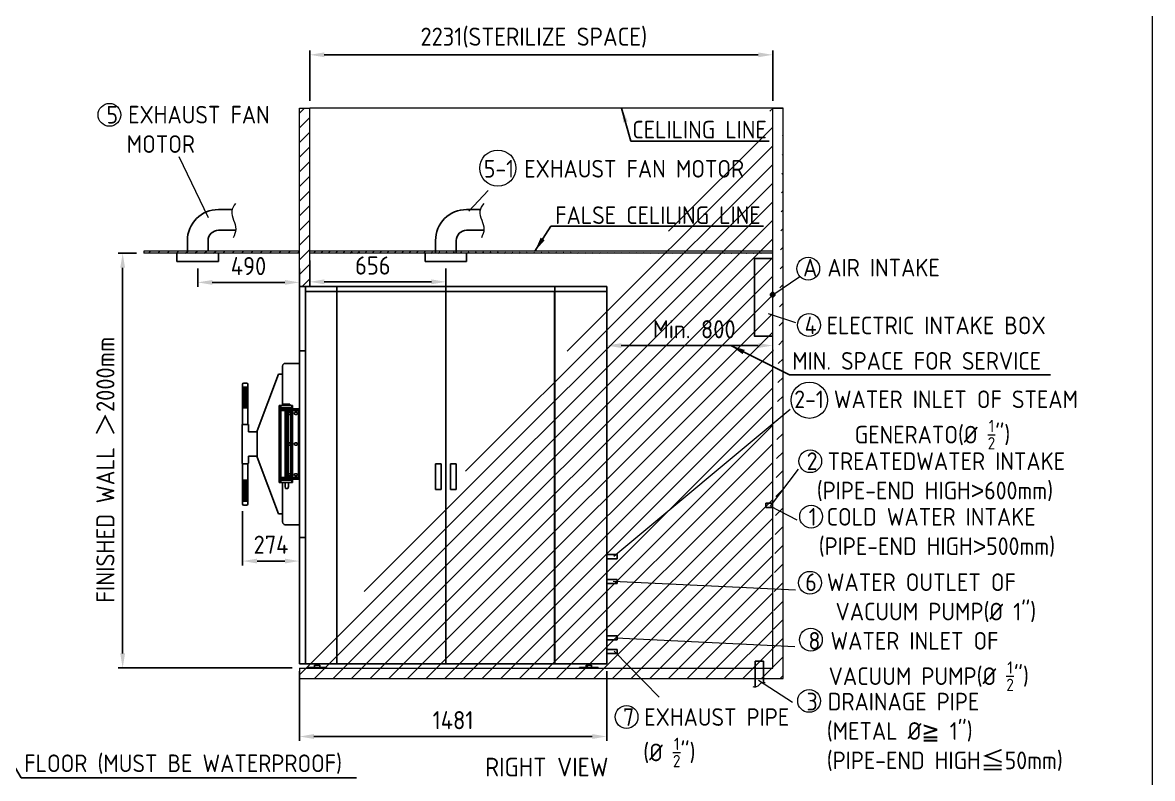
# Model space of a CAD drawing. Header units: millimetres. Extents: x -5848 to 27980, y 41 to 20714.
# Drawn here: x 22534 to 27980, y 2092 to 5737 of the extents above; entities that cross this region are included whole.
import ezdxf

# ---------------------------------------------------------------- set-up
doc = ezdxf.new("R2010")
doc.units = ezdxf.units.MM
doc.header["$MEASUREMENT"] = 0
doc.linetypes.add('HIDDEN', pattern=[9.525, 6.35, -3.175])
doc.layers.get('0').update_dxf_attribs({"lineweight": 25})
for name, color, linetype, lineweight in [('D', 3, 'Continuous', 13), ('F', 7, 'Continuous', 15), ('H', 2, 'HIDDEN', 15), ('S', 4, 'Continuous', 15)]:
    doc.layers.add(name, color=color, linetype=linetype, lineweight=lineweight)
doc.styles.get("Standard").update_dxf_attribs({"font": 'KAIU.TTF'})
doc.styles.add('STU25', font='isocp2.shx')
doc.dimstyles.new('STU25', dxfattribs={"dimscale": 35, "dimtxt": 2.5, "dimasz": 2, "dimexe": 0.6, "dimexo": 1, "dimgap": 1, "dimtad": 1, "dimdsep": 46, "dimtxsty": 'STU25', "dimcen": 2, "dimazin": 2, "dimtfac": 1, "dimtmove": 0, "dimatfit": 3, "dimfxl": 0, "dimtolj": 1, "dimtzin": 0, "dimarcsym": 0})
doc.dimstyles.new('STU25$7', dxfattribs={"dimscale": 35, "dimtxt": 2.5, "dimasz": 2, "dimexe": 1.25, "dimexo": 0.625, "dimgap": 1, "dimtad": 0, "dimdec": 4, "dimdsep": 46, "dimtxsty": 'STU25', "dimcen": 2.5, "dimazin": 2, "dimtfac": 1, "dimtdec": 4, "dimtmove": 0, "dimatfit": 3, "dimfxl": 0, "dimtolj": 1, "dimtzin": 0, "dimarcsym": 0})

# ---------------------------------------------------------------- blocks, each defined once
blk = doc.blocks.new('*D1')
at = {"layer": 'D', "color": 0, "linetype": 'Continuous', "lineweight": -2}
for p, q in [((23918.5, 4589.6), (23918.5, 4465.6)), ((24574.5, 4550.4), (24574.5, 4465.6)), ((23988.5, 4486.6), (24504.5, 4486.6))]:
    blk.add_line(p, q, dxfattribs=at)
at = {"layer": 'D', "color": 0}
for points in [[(23988.5, 4498.3), (23988.5, 4475), (23918.5, 4486.6)], [(24504.5, 4475), (24504.5, 4498.3), (24574.5, 4486.6)]]:
    blk.add_solid(points, dxfattribs=at)
at = {"layer": 'Defpoints', "color": 0}
for p in [(23918.5, 4624.6), (24574.5, 4585.4), (24574.5, 4486.6)]:
    blk.add_point(p, dxfattribs=at)
at = {"layer": 'D', "color": 0, "insert": (24222.4, 4565.4), "char_height": 87.5, "attachment_point": 5, "style": 'STU25'}
blk.add_mtext('\\A1;656', dxfattribs=at)
blk = doc.blocks.new('*D5')
at = {"layer": 'D', "color": 0, "lineweight": -2}
for p, q in [((25349.5, 4153), (25349.5, 4158.3)), ((25419.5, 4179.3), (26079.5, 4179.3)), ((26149.5, 4153), (26149.5, 4158.3))]:
    blk.add_line(p, q, dxfattribs=at)
at = {"layer": 'D', "color": 0}
for points in [[(25419.5, 4190.9), (25419.5, 4167.6), (25349.5, 4179.3)], [(26079.5, 4167.6), (26079.5, 4190.9), (26149.5, 4179.3)]]:
    blk.add_solid(points, dxfattribs=at)
at = {"layer": 'Defpoints', "color": 0}
for p in [(25349.5, 4188), (26149.5, 4188), (26149.5, 4179.3)]:
    blk.add_point(p, dxfattribs=at)
at = {"layer": 'D', "color": 0, "insert": (25771.3, 4258), "char_height": 87.5, "attachment_point": 5, "style": 'STU25'}
blk.add_mtext('\\A1;{\\Fisocp2.shx;Min. 800}', dxfattribs=at)
blk = doc.blocks.new('*D8')
at = {"layer": 'D', "color": 0, "lineweight": -2}
for p, q in [((23868.5, 2609.6), (23868.5, 2273.2)), ((25349.5, 2609.6), (25349.5, 2273.2)), ((23938.5, 2294.2), (25279.5, 2294.2))]:
    blk.add_line(p, q, dxfattribs=at)
at = {"layer": 'D', "color": 0}
for points in [[(23938.5, 2305.9), (23938.5, 2282.5), (23868.5, 2294.2)], [(25279.5, 2282.5), (25279.5, 2305.9), (25349.5, 2294.2)]]:
    blk.add_solid(points, dxfattribs=at)
at = {"layer": 'Defpoints', "color": 0}
for p in [(23868.5, 2644.6), (25349.5, 2644.6), (25349.5, 2294.2)]:
    blk.add_point(p, dxfattribs=at)
at = {"layer": 'D', "color": 0, "insert": (24609, 2373), "char_height": 87.5, "attachment_point": 5, "style": 'STU25'}
blk.add_mtext('\\A1;1481', dxfattribs=at)
blk = doc.blocks.new('*D11')
at = {"layer": 'D', "color": 0, "linetype": 'Continuous', "lineweight": -2}
for p, q in [((23378.5, 4550.4), (23378.5, 4462.9)), ((23868.5, 4550.4), (23868.5, 4462.9)), ((23448.5, 4483.9), (23798.5, 4483.9))]:
    blk.add_line(p, q, dxfattribs=at)
at = {"layer": 'D', "color": 0}
for points in [[(23448.5, 4495.5), (23448.5, 4472.2), (23378.5, 4483.9)], [(23798.5, 4472.2), (23798.5, 4495.5), (23868.5, 4483.9)]]:
    blk.add_solid(points, dxfattribs=at)
at = {"layer": 'Defpoints', "color": 0}
for p in [(23378.5, 4585.4), (23868.5, 4585.4), (23868.5, 4483.9)]:
    blk.add_point(p, dxfattribs=at)
at = {"layer": 'D', "color": 0, "insert": (23623.1, 4562.6), "char_height": 87.5, "attachment_point": 5, "style": 'STU25'}
blk.add_mtext('\\A1;490', dxfattribs=at)
blk = doc.blocks.new('*D13')
at = {"layer": 'D', "color": 0, "lineweight": -2}
for p, q in [((23594.7, 3380.6), (23594.7, 3119.2)), ((23868.5, 3380.6), (23868.5, 3119.2)), ((23664.7, 3140.2), (23798.5, 3140.2))]:
    blk.add_line(p, q, dxfattribs=at)
at = {"layer": 'D', "color": 0}
for points in [[(23664.7, 3151.9), (23664.7, 3128.6), (23594.7, 3140.2)], [(23798.5, 3128.6), (23798.5, 3151.9), (23868.5, 3140.2)]]:
    blk.add_solid(points, dxfattribs=at)
at = {"layer": 'Defpoints', "color": 0}
for p in [(23594.7, 3415.6), (23868.5, 3415.6), (23868.5, 3140.2)]:
    blk.add_point(p, dxfattribs=at)
at = {"layer": 'D', "color": 0, "insert": (23731.6, 3219), "char_height": 87.5, "attachment_point": 5, "style": 'STU25'}
blk.add_mtext('\\A1;274', dxfattribs=at)
blk = doc.blocks.new('*D17')
at = {"layer": 'D', "color": 0, "lineweight": -2}
for p, q in [((23083.5, 4624.6), (22995.7, 4624.6)), ((23016.7, 4554.6), (23016.7, 2694.6)), ((23833.5, 2624.6), (22995.7, 2624.6))]:
    blk.add_line(p, q, dxfattribs=at)
at = {"layer": 'D', "color": 0}
for points in [[(23028.4, 4554.6), (23005.1, 4554.6), (23016.7, 4624.6)], [(23005.1, 2694.6), (23028.4, 2694.6), (23016.7, 2624.6)]]:
    blk.add_solid(points, dxfattribs=at)
at = {"layer": 'Defpoints', "color": 0}
for p in [(23118.5, 4624.6), (23016.7, 2624.6), (23868.5, 2624.6)]:
    blk.add_point(p, dxfattribs=at)
at = {"layer": 'D', "color": 0, "insert": (22889.8, 2939.2), "char_height": 87.5, "attachment_point": 1, "rotation": 90, "style": 'STU25'}
blk.add_mtext('\\A1;{\\Fisocp2.shx;FINISHED WALL \\f新細明體|b0|i0|c136|p16;＞\\Fisocp2.shx;2000mm}', dxfattribs=at)
blk = doc.blocks.new('*D20')
at = {"layer": 'D', "color": 0, "lineweight": -2}
for p, q in [((23918.5, 5359.6), (23918.5, 5602.3)), ((23988.5, 5581.3), (26079.5, 5581.3)), ((26149.5, 5359.6), (26149.5, 5602.3))]:
    blk.add_line(p, q, dxfattribs=at)
at = {"layer": 'D', "color": 0}
for points in [[(23988.5, 5592.9), (23988.5, 5569.6), (23918.5, 5581.3)], [(26079.5, 5569.6), (26079.5, 5592.9), (26149.5, 5581.3)]]:
    blk.add_solid(points, dxfattribs=at)
at = {"layer": 'Defpoints', "color": 0}
for p in [(26149.5, 5581.3), (23918.5, 5324.6), (26149.5, 5324.6)]:
    blk.add_point(p, dxfattribs=at)
at = {"layer": 'D', "color": 0, "insert": (24452.1, 5712.5), "char_height": 87.5, "attachment_point": 1, "style": 'STU25'}
blk.add_mtext('\\A1;{\\Fisocp2.shx;2231(STERILIZE SPACE)}', dxfattribs=at)

msp = doc.modelspace()

# ---------------------------------------------------------------- hatches: boundary and pattern name
msp.add_hatch(color=256).paths.add_polyline_path([(26160.235, 4424.576, 1), (26138.713, 4424.576, 1)])
at = {"layer": 'H', "ltscale": 5}
h = msp.add_hatch(dxfattribs=at)
h.set_pattern_fill('ANSI31', color=256, scale=20, style=0)
h.set_pattern_definition([(45, (255081.84, 22140.866), (-44.90128, 44.90128), [])])
h.paths.add_polyline_path([(26149.474, 5324.576), (26199.474, 5324.576)], flags=16)
h.paths.add_polyline_path([(26149.474, 5324.576), (26199.474, 5324.576)], flags=16)
h.paths.add_polyline_path([(26149.474, 5324.576), (26199.474, 5324.576)], flags=0)
h.paths.add_polyline_path([(26149.474, 5324.576), (26199.474, 5324.576)], flags=0)
h.paths.add_polyline_path([(26149.474, 5324.576), (26199.474, 5324.576)], flags=0)
h.paths.add_polyline_path([(26149.474, 5324.576), (26199.474, 5324.576)], flags=0)
h.paths.add_polyline_path([(26149.474, 5324.576), (26199.474, 5324.576)], flags=0)
h.paths.add_polyline_path([(26149.474, 5324.576), (26199.474, 5324.576)], flags=0)
h.paths.add_polyline_path([(26149.474, 5324.576), (26199.474, 5324.576)], flags=0)
h.paths.add_polyline_path([(26149.474, 5324.576), (26199.474, 5324.576)], flags=0)
h.paths.add_polyline_path([(26149.474, 5324.576), (26199.474, 5324.576)], flags=0)
h.paths.add_polyline_path([(26149.474, 5324.576), (26199.474, 5324.576)], flags=0)
h.paths.add_polyline_path([(26149.474, 5324.576), (26199.474, 5324.576)], flags=0)
h.paths.add_polyline_path([(26149.474, 5324.576), (26199.474, 5324.576)], flags=0)
h.paths.add_polyline_path([(26149.474, 5324.576), (26199.474, 5324.576)], flags=0)
h.paths.add_polyline_path([(26149.474, 5324.576), (26199.474, 5324.576)], flags=0)
h.paths.add_polyline_path([(26149.474, 5324.576), (26199.474, 5324.576)], flags=0)
h.paths.add_polyline_path([(26149.474, 5324.576), (26199.474, 5324.576)], flags=0)
edge = h.paths.add_edge_path()
edge.add_line((26199.474, 2574.576), (26199.474, 5324.576))
edge.add_line((26149.474, 2624.576), (26149.474, 5324.576))
edge.add_line((23868.474, 2574.576), (26199.474, 2574.576))
edge.add_line((23868.474, 2624.576), (26149.474, 2624.576))
edge.add_line((23868.474, 2624.576), (23868.474, 2574.576))
h = msp.add_hatch(dxfattribs=at)
h.set_pattern_fill('ANSI31', color=256, scale=400, style=0)
h.set_pattern_definition([(45, (224821.417, 22970.097), (-35.355339, 35.355339), [])])
h.paths.add_polyline_path([(23868.474, 4464.576), (23868.474, 5324.576), (23918.474, 5324.576), (23918.474, 4464.576), (23898.474, 4464.576)])
at = {"layer": 'H'}
h = msp.add_hatch(dxfattribs=at)
h.set_pattern_fill('ANSI31', color=256, scale=10, style=0)
h.set_pattern_definition([(45, (238244.603, 23240.506), (-22.4506403, 22.4506403), [])])
h.paths.add_polyline_path([(23867.744, 4634.576), (23117.744, 4634.576), (23117.744, 4624.576), (23867.744, 4624.576)])
h = msp.add_hatch(dxfattribs=at)
h.set_pattern_fill('ANSI31', color=256, scale=200, style=0)
h.set_pattern_definition([(45, (224821.417, 22970.097), (-17.6776695, 17.6776695), [])])
h.paths.add_polyline_path([(26149.474, 4623.96), (26149.474, 4634.576)])
h.paths.add_polyline_path([(26149.474, 4623.96), (26149.474, 4634.576)], flags=16)
h.paths.add_polyline_path([(26149.474, 4623.96), (26149.474, 4634.576)], flags=0)
edge = h.paths.add_edge_path()
edge.add_line((26149.474, 4634.576), (23918.474, 4634.576))
edge.add_line((26149.474, 4624.576), (23918.474, 4624.576))
edge.add_line((23918.474, 4624.576), (23918.474, 4634.576))

# ---------------------------------------------------------------- linework, layer by layer
at = {"linetype": 'Continuous'}
for p, q in [((23478.474, 4835.324), (23544.394, 4835.324)), ((24674.474, 4835.324), (24740.394, 4835.324)), ((23328.474, 4634.576), (23328.474, 4685.324)), ((23428.474, 4634.576), (23428.474, 4685.324)), ((23478.474, 4735.324), (23561.768, 4735.324)), ((24524.474, 4624.576), (24524.474, 4685.324)), ((24624.474, 4624.576), (24624.474, 4685.324)), ((24674.474, 4735.324), (24757.768, 4735.324)), ((23278.474, 4624.576), (23278.474, 4585.432)), ((23278.474, 4585.432), (23478.474, 4585.432)), ((23478.474, 4624.576), (23478.474, 4585.432)), ((24474.474, 4624.576), (24474.474, 4585.432)), ((24474.474, 4585.432), (24674.474, 4585.432)), ((24674.474, 4624.576), (24674.474, 4585.432)), ((26117.099, 3419.108), (26149.474, 3419.108)), ((26117.099, 3419.108), (26117.099, 3399.108)), ((26117.099, 3399.108), (26149.474, 3399.108)), ((23909.974, 2627.576), (23998.974, 2627.576)), ((23909.974, 2624.576), (23909.974, 2627.576)), ((23998.974, 2624.576), (23909.974, 2624.576)), ((23941.195, 2627.576), (23941.195, 2637.576)), ((23967.753, 2637.576), (23967.753, 2627.576)), ((23998.974, 2627.576), (23998.974, 2624.576)), ((25218.974, 2627.576), (25218.974, 2624.576)), ((25307.974, 2627.576), (25218.974, 2627.576)), ((25218.974, 2624.576), (25307.974, 2624.576)), ((25250.195, 2637.576), (25250.195, 2627.576)), ((25276.753, 2627.576), (25276.753, 2637.576)), ((25307.974, 2624.576), (25307.974, 2627.576)), ((26104.474, 2656.951), (26064.474, 2656.951)), ((26064.474, 2656.951), (26064.474, 2533.694)), ((26104.474, 2656.951), (26104.474, 2555.527))]:
    msp.add_line(p, q, dxfattribs=at)
for p, q in [((23868.474, 4154.576), (23868.474, 4464.576)), ((23868.474, 4464.576), (23898.474, 4464.576)), ((23898.474, 4464.576), (24048.474, 4464.576)), ((23898.474, 4439.576), (23898.474, 4464.576)), ((23898.474, 4439.576), (23898.474, 4464.576)), ((23898.474, 2644.576), (23898.474, 4439.576)), ((23898.474, 4439.576), (24048.474, 4439.576)), ((24048.474, 4464.576), (24573.974, 4464.576)), ((24048.474, 4464.576), (24048.474, 4439.576)), ((24048.474, 2644.576), (24048.474, 4439.576)), ((24049.474, 4439.576), (24573.474, 4439.576)), ((24049.474, 2644.576), (24049.474, 4439.576)), ((24573.474, 2644.576), (24573.474, 4439.576)), ((25099.474, 4464.576), (24573.974, 4464.576)), ((24573.974, 4464.576), (24573.974, 4439.576)), ((25098.474, 4439.576), (24574.474, 4439.576)), ((24574.474, 2644.576), (24574.474, 4439.576)), ((25098.474, 2644.576), (25098.474, 4439.576)), ((25099.474, 4464.576), (25349.474, 4464.576)), ((25099.474, 4464.576), (25099.474, 4439.576)), ((25099.474, 4439.576), (25349.474, 4439.576)), ((25099.474, 2644.576), (25099.474, 4439.576)), ((25349.474, 4439.576), (25349.474, 4464.576)), ((25349.474, 2644.576), (25349.474, 4439.576)), ((23868.474, 4154.576), (23868.474, 3254.576)), ((23868.474, 4154.576), (23898.474, 4154.576)), ((23868.474, 4093.576), (23800.474, 4093.576)), ((23768.354, 4041.576), (23664.474, 3768.576)), ((23768.354, 4041.576), (23787.474, 4041.576)), ((23787.474, 4051.576), (23787.474, 4080.576)), ((23787.474, 3889.576), (23787.474, 4051.576)), ((23594.724, 3798.682), (23594.724, 3992.682)), ((23594.724, 3954.869), (23618.537, 3978.682)), ((23594.724, 3956.869), (23616.537, 3978.682)), ((23594.724, 3958.869), (23614.537, 3978.682)), ((23594.724, 3960.869), (23612.537, 3978.682)), ((23594.724, 3978.682), (23620.124, 3978.682)), ((23594.724, 3968.869), (23604.537, 3978.682)), ((23594.724, 3970.869), (23602.537, 3978.682)), ((23594.724, 3972.869), (23600.537, 3978.682)), ((23594.724, 3962.869), (23610.537, 3978.682)), ((23594.724, 3964.869), (23608.537, 3978.682)), ((23594.724, 3966.869), (23606.537, 3978.682)), ((23594.724, 3976.869), (23596.537, 3978.682)), ((23594.724, 3974.869), (23598.537, 3978.682)), ((23594.724, 3952.869), (23620.124, 3978.269)), ((23594.724, 3977.105), (23620.124, 3951.705)), ((23594.724, 3950.869), (23620.124, 3976.269)), ((23594.724, 3975.105), (23620.124, 3949.705)), ((23595.146, 3978.682), (23620.124, 3953.705)), ((23597.146, 3978.682), (23620.124, 3955.705)), ((23599.146, 3978.682), (23620.124, 3957.705)), ((23600.724, 3998.682), (23614.124, 3998.682)), ((23601.146, 3978.682), (23620.124, 3959.705)), ((23603.146, 3978.682), (23620.124, 3961.705)), ((23605.146, 3978.682), (23620.124, 3963.705)), ((23607.146, 3978.682), (23620.124, 3965.705)), ((23609.146, 3978.682), (23620.124, 3967.705)), ((23611.146, 3978.682), (23620.124, 3969.705)), ((23613.146, 3978.682), (23620.124, 3971.705)), ((23615.146, 3978.682), (23620.124, 3973.705)), ((23617.146, 3978.682), (23620.124, 3975.705)), ((23619.146, 3978.682), (23620.124, 3977.705)), ((23620.124, 3798.682), (23620.124, 3992.682)), ((23594.724, 3948.869), (23620.124, 3974.269)), ((23594.724, 3973.105), (23620.124, 3947.705)), ((23594.724, 3946.869), (23620.124, 3972.269)), ((23594.724, 3971.105), (23620.124, 3945.705)), ((23594.724, 3944.869), (23620.124, 3970.269)), ((23594.724, 3969.105), (23620.124, 3943.705)), ((23594.724, 3942.869), (23620.124, 3968.269)), ((23594.724, 3967.105), (23620.124, 3941.705)), ((23594.724, 3940.869), (23620.124, 3966.269)), ((23594.724, 3965.105), (23620.124, 3939.705)), ((23594.724, 3938.869), (23620.124, 3964.269)), ((23594.724, 3963.105), (23620.124, 3937.705)), ((23594.724, 3936.869), (23620.124, 3962.269)), ((23594.724, 3961.105), (23620.124, 3935.705)), ((23594.724, 3934.869), (23620.124, 3960.269)), ((23594.724, 3959.105), (23620.124, 3933.705)), ((23594.724, 3932.869), (23620.124, 3958.269)), ((23594.724, 3957.105), (23620.124, 3931.705)), ((23594.724, 3930.869), (23620.124, 3956.269)), ((23594.724, 3955.105), (23620.124, 3929.705)), ((23594.724, 3928.869), (23620.124, 3954.269)), ((23594.724, 3953.105), (23620.124, 3927.705)), ((23594.724, 3926.869), (23620.124, 3952.269)), ((23594.724, 3951.105), (23620.124, 3925.705)), ((23594.724, 3924.869), (23620.124, 3950.269)), ((23594.724, 3949.105), (23620.124, 3923.705)), ((23594.724, 3922.869), (23620.124, 3948.269)), ((23594.724, 3947.105), (23620.124, 3921.705)), ((23594.724, 3920.869), (23620.124, 3946.269)), ((23594.724, 3945.105), (23620.124, 3919.705)), ((23594.724, 3918.869), (23620.124, 3944.269)), ((23594.724, 3943.105), (23620.124, 3917.705)), ((23594.724, 3916.869), (23620.124, 3942.269)), ((23594.724, 3941.105), (23620.124, 3915.705)), ((23594.724, 3914.869), (23620.124, 3940.269)), ((23594.724, 3939.105), (23620.124, 3913.705)), ((23594.724, 3912.869), (23620.124, 3938.269)), ((23594.724, 3937.105), (23620.124, 3911.705)), ((23594.724, 3910.869), (23620.124, 3936.269)), ((23594.724, 3935.105), (23620.124, 3909.705)), ((23594.724, 3908.869), (23620.124, 3934.269)), ((23594.724, 3933.105), (23620.124, 3907.705)), ((23594.724, 3906.869), (23620.124, 3932.269)), ((23594.724, 3931.105), (23620.124, 3905.705)), ((23594.724, 3904.869), (23620.124, 3930.269)), ((23594.724, 3929.105), (23620.124, 3903.705)), ((23594.724, 3902.869), (23620.124, 3928.269)), ((23594.724, 3927.105), (23620.124, 3901.705)), ((23594.724, 3900.869), (23620.124, 3926.269)), ((23594.724, 3925.105), (23620.124, 3899.705)), ((23594.724, 3898.869), (23620.124, 3924.269)), ((23594.724, 3923.105), (23620.124, 3897.705)), ((23594.724, 3896.869), (23620.124, 3922.269)), ((23594.724, 3921.105), (23620.124, 3895.705)), ((23594.724, 3894.869), (23620.124, 3920.269)), ((23594.724, 3919.105), (23620.124, 3893.705)), ((23594.724, 3892.869), (23620.124, 3918.269)), ((23594.724, 3917.105), (23620.124, 3891.705)), ((23594.724, 3890.869), (23620.124, 3916.269)), ((23594.724, 3915.105), (23620.124, 3889.705)), ((23594.724, 3888.869), (23620.124, 3914.269)), ((23594.724, 3913.105), (23620.124, 3887.705)), ((23594.724, 3886.869), (23620.124, 3912.269)), ((23594.724, 3911.105), (23620.124, 3885.705)), ((23594.724, 3884.869), (23620.124, 3910.269)), ((23594.724, 3909.105), (23620.124, 3883.705)), ((23594.724, 3882.869), (23620.124, 3908.269)), ((23594.724, 3907.105), (23620.124, 3881.705)), ((23594.724, 3880.869), (23620.124, 3906.269)), ((23594.724, 3905.105), (23620.124, 3879.705)), ((23594.724, 3878.869), (23620.124, 3904.269)), ((23594.724, 3903.105), (23619.146, 3878.682)), ((23594.724, 3901.105), (23617.146, 3878.682)), ((23594.724, 3899.105), (23615.146, 3878.682)), ((23594.724, 3897.105), (23613.146, 3878.682)), ((23594.724, 3895.105), (23611.146, 3878.682)), ((23594.724, 3893.105), (23609.146, 3878.682)), ((23594.724, 3891.105), (23607.146, 3878.682)), ((23594.724, 3889.105), (23605.146, 3878.682)), ((23594.724, 3887.105), (23603.146, 3878.682)), ((23594.724, 3885.105), (23601.146, 3878.682)), ((23594.724, 3883.105), (23599.146, 3878.682)), ((23594.724, 3881.105), (23597.146, 3878.682)), ((23594.724, 3878.682), (23620.124, 3878.682)), ((23596.537, 3878.682), (23620.124, 3902.269)), ((23598.537, 3878.682), (23620.124, 3900.269)), ((23600.537, 3878.682), (23620.124, 3898.269)), ((23602.537, 3878.682), (23620.124, 3896.269)), ((23604.537, 3878.682), (23620.124, 3894.269)), ((23606.537, 3878.682), (23620.124, 3892.269)), ((23608.537, 3878.682), (23620.124, 3890.269)), ((23610.537, 3878.682), (23620.124, 3888.269)), ((23612.537, 3878.682), (23620.124, 3886.269)), ((23614.537, 3878.682), (23620.124, 3884.269)), ((23616.537, 3878.682), (23620.124, 3882.269)), ((23618.537, 3878.682), (23620.124, 3880.269)), ((23770.474, 3889.576), (23770.474, 3519.576)), ((23770.474, 3889.576), (23835.474, 3889.576)), ((23778.474, 3889.576), (23778.474, 3519.576)), ((23778.474, 3879.576), (23832.474, 3879.576)), ((23782.474, 3874.576), (23827.474, 3874.576)), ((23782.474, 3874.576), (23782.474, 3866.576)), ((23782.474, 3866.576), (23827.474, 3866.576)), ((23807.474, 3542.576), (23807.474, 3866.576)), ((23827.474, 3874.576), (23810.474, 3874.576)), ((23827.474, 3874.576), (23810.474, 3874.576)), ((23827.474, 3879.576), (23827.474, 3529.576)), ((23832.474, 3889.576), (23832.474, 3879.576)), ((23835.474, 3889.576), (23835.474, 3519.576)), ((23860.474, 3874.576), (23835.474, 3874.576)), ((23860.474, 3874.576), (23835.474, 3874.576)), ((23835.474, 3874.576), (23863.474, 3874.576)), ((23835.474, 3866.576), (23863.474, 3866.576)), ((23863.474, 3874.576), (23863.474, 3866.576)), ((23863.474, 3537.576), (23863.474, 3871.576)), ((23821.974, 3857.576), (23816.974, 3857.576)), ((23821.974, 3847.576), (23816.974, 3847.576)), ((23853.974, 3857.576), (23848.974, 3857.576)), ((23853.974, 3847.576), (23848.974, 3847.576)), ((23592.424, 3611.576), (23592.424, 3798.682)), ((23592.424, 3798.682), (23622.424, 3798.682)), ((23594.724, 3798.682), (23620.124, 3798.682)), ((23622.424, 3763.576), (23622.424, 3798.682)), ((23622.424, 3763.576), (23664.474, 3763.576)), ((23664.474, 3640.576), (23664.474, 3768.576)), ((23821.974, 3709.576), (23816.974, 3709.576)), ((23853.974, 3709.576), (23848.974, 3709.576)), ((23821.974, 3699.576), (23816.974, 3699.576)), ((23853.974, 3699.576), (23848.974, 3699.576)), ((23594.424, 3609.576), (23620.424, 3609.576)), ((23594.724, 3609.576), (23594.724, 3415.576)), ((23620.124, 3609.576), (23620.124, 3415.576)), ((23622.424, 3645.576), (23664.474, 3645.576)), ((23622.424, 3611.576), (23622.424, 3645.576)), ((23768.354, 3367.576), (23664.474, 3640.576)), ((24524.474, 3484.576), (24524.474, 3609.576)), ((24524.474, 3609.576), (24551.474, 3609.576)), ((24551.474, 3484.576), (24551.474, 3609.576)), ((24596.474, 3484.576), (24596.474, 3609.576)), ((24623.474, 3609.576), (24596.474, 3609.576)), ((24623.474, 3484.576), (24623.474, 3609.576)), ((23782.474, 3542.576), (23827.474, 3542.576)), ((23782.474, 3534.576), (23782.474, 3542.576)), ((23821.974, 3561.576), (23816.974, 3561.576)), ((23821.974, 3551.576), (23816.974, 3551.576)), ((23835.474, 3542.576), (23863.474, 3542.576)), ((23853.974, 3561.576), (23848.974, 3561.576)), ((23853.974, 3551.576), (23848.974, 3551.576)), ((23863.474, 3534.576), (23863.474, 3542.576)), ((23594.724, 3517.153), (23607.146, 3529.576)), ((23594.724, 3519.153), (23605.146, 3529.576)), ((23594.724, 3529.576), (23620.124, 3529.576)), ((23594.724, 3505.153), (23619.146, 3529.576)), ((23594.724, 3507.153), (23617.146, 3529.576)), ((23594.724, 3509.153), (23615.146, 3529.576)), ((23594.724, 3511.153), (23613.146, 3529.576)), ((23594.724, 3513.153), (23611.146, 3529.576)), ((23594.724, 3515.153), (23609.146, 3529.576)), ((23594.724, 3521.153), (23603.146, 3529.576)), ((23594.724, 3527.153), (23597.146, 3529.576)), ((23594.724, 3523.153), (23601.146, 3529.576)), ((23594.724, 3525.153), (23599.146, 3529.576)), ((23594.724, 3529.389), (23620.124, 3503.989)), ((23594.724, 3503.153), (23620.124, 3528.553)), ((23594.724, 3527.389), (23620.124, 3501.989)), ((23594.724, 3501.153), (23620.124, 3526.553)), ((23594.724, 3525.389), (23620.124, 3499.989)), ((23594.724, 3499.153), (23620.124, 3524.553)), ((23594.724, 3523.389), (23620.124, 3497.989)), ((23594.724, 3497.153), (23620.124, 3522.553)), ((23594.724, 3521.389), (23620.124, 3495.989)), ((23594.724, 3495.153), (23620.124, 3520.553)), ((23594.724, 3519.389), (23620.124, 3493.989)), ((23594.724, 3493.153), (23620.124, 3518.553)), ((23594.724, 3517.389), (23620.124, 3491.989)), ((23594.724, 3491.153), (23620.124, 3516.553)), ((23594.724, 3515.389), (23620.124, 3489.989)), ((23594.724, 3489.153), (23620.124, 3514.553)), ((23594.724, 3513.389), (23620.124, 3487.989)), ((23594.724, 3487.153), (23620.124, 3512.553)), ((23594.724, 3511.389), (23620.124, 3485.989)), ((23594.724, 3485.153), (23620.124, 3510.553)), ((23594.724, 3509.389), (23620.124, 3483.989)), ((23594.724, 3483.153), (23620.124, 3508.553)), ((23594.724, 3507.389), (23620.124, 3481.989)), ((23594.724, 3481.153), (23620.124, 3506.553)), ((23594.724, 3505.389), (23620.124, 3479.989)), ((23594.724, 3479.153), (23620.124, 3504.553)), ((23594.724, 3503.389), (23620.124, 3477.989)), ((23594.724, 3477.153), (23620.124, 3502.553)), ((23594.724, 3501.389), (23620.124, 3475.989)), ((23594.724, 3475.153), (23620.124, 3500.553)), ((23594.724, 3499.389), (23620.124, 3473.989)), ((23594.724, 3473.153), (23620.124, 3498.553)), ((23594.724, 3497.389), (23620.124, 3471.989)), ((23594.724, 3471.153), (23620.124, 3496.553)), ((23594.724, 3495.389), (23620.124, 3469.989)), ((23594.724, 3469.153), (23620.124, 3494.553)), ((23594.724, 3493.389), (23620.124, 3467.989)), ((23594.724, 3467.153), (23620.124, 3492.553)), ((23594.724, 3491.389), (23620.124, 3465.989)), ((23594.724, 3465.153), (23620.124, 3490.553)), ((23594.724, 3489.389), (23620.124, 3463.989)), ((23594.724, 3463.153), (23620.124, 3488.553)), ((23594.724, 3487.389), (23620.124, 3461.989)), ((23594.724, 3461.153), (23620.124, 3486.553)), ((23594.724, 3485.389), (23620.124, 3459.989)), ((23596.537, 3529.576), (23620.124, 3505.989)), ((23598.537, 3529.576), (23620.124, 3507.989)), ((23600.537, 3529.576), (23620.124, 3509.989)), ((23602.537, 3529.576), (23620.124, 3511.989)), ((23604.537, 3529.576), (23620.124, 3513.989)), ((23606.537, 3529.576), (23620.124, 3515.989)), ((23608.537, 3529.576), (23620.124, 3517.989)), ((23610.537, 3529.576), (23620.124, 3519.989)), ((23612.537, 3529.576), (23620.124, 3521.989)), ((23614.537, 3529.576), (23620.124, 3523.989)), ((23616.537, 3529.576), (23620.124, 3525.989)), ((23618.537, 3529.576), (23620.124, 3527.989)), ((23770.474, 3519.576), (23835.474, 3519.576)), ((23778.474, 3529.576), (23832.474, 3529.576)), ((23782.474, 3534.576), (23827.474, 3534.576)), ((23787.474, 3357.576), (23787.474, 3519.576)), ((23827.474, 3534.576), (23810.474, 3534.576)), ((23832.474, 3519.576), (23832.474, 3529.576)), ((23860.474, 3534.576), (23835.474, 3534.576)), ((23835.474, 3534.576), (23863.474, 3534.576)), ((23594.724, 3459.153), (23620.124, 3484.553)), ((23594.724, 3483.389), (23620.124, 3457.989)), ((23594.724, 3457.153), (23620.124, 3482.553)), ((23594.724, 3481.389), (23620.124, 3455.989)), ((23594.724, 3455.153), (23620.124, 3480.553)), ((23594.724, 3479.389), (23620.124, 3453.989)), ((23594.724, 3453.153), (23620.124, 3478.553)), ((23594.724, 3477.389), (23620.124, 3451.989)), ((23594.724, 3451.153), (23620.124, 3476.553)), ((23594.724, 3475.389), (23620.124, 3449.989)), ((23594.724, 3449.153), (23620.124, 3474.553)), ((23594.724, 3473.389), (23620.124, 3447.989)), ((23594.724, 3447.153), (23620.124, 3472.553)), ((23594.724, 3471.389), (23620.124, 3445.989)), ((23594.724, 3445.153), (23620.124, 3470.553)), ((23594.724, 3469.389), (23620.124, 3443.989)), ((23594.724, 3443.153), (23620.124, 3468.553)), ((23594.724, 3467.389), (23620.124, 3441.989)), ((23594.724, 3441.153), (23620.124, 3466.553)), ((23594.724, 3465.389), (23620.124, 3439.989)), ((23594.724, 3439.153), (23620.124, 3464.553)), ((23594.724, 3463.389), (23620.124, 3437.989)), ((23594.724, 3437.153), (23620.124, 3462.553)), ((23594.724, 3461.389), (23620.124, 3435.989)), ((23594.724, 3435.153), (23620.124, 3460.553)), ((23594.724, 3459.389), (23620.124, 3433.989)), ((23594.724, 3433.153), (23620.124, 3458.553)), ((23594.724, 3457.389), (23620.124, 3431.989)), ((23594.724, 3431.153), (23620.124, 3456.553)), ((23594.724, 3455.389), (23620.124, 3429.989)), ((23594.724, 3453.389), (23618.537, 3429.576)), ((23594.724, 3451.389), (23616.537, 3429.576)), ((23594.724, 3449.389), (23614.537, 3429.576)), ((23594.724, 3447.389), (23612.537, 3429.576)), ((23594.724, 3445.389), (23610.537, 3429.576)), ((23594.724, 3443.389), (23608.537, 3429.576)), ((23594.724, 3441.389), (23606.537, 3429.576)), ((23594.724, 3439.389), (23604.537, 3429.576)), ((23594.724, 3437.389), (23602.537, 3429.576)), ((23594.724, 3435.389), (23600.537, 3429.576)), ((23594.724, 3433.389), (23598.537, 3429.576)), ((23594.724, 3431.389), (23596.537, 3429.576)), ((23595.146, 3429.576), (23620.124, 3454.553)), ((23597.146, 3429.576), (23620.124, 3452.553)), ((23599.146, 3429.576), (23620.124, 3450.553)), ((23601.146, 3429.576), (23620.124, 3448.553)), ((23603.146, 3429.576), (23620.124, 3446.553)), ((23605.146, 3429.576), (23620.124, 3444.553)), ((23607.146, 3429.576), (23620.124, 3442.553)), ((23609.146, 3429.576), (23620.124, 3440.553)), ((23611.146, 3429.576), (23620.124, 3438.553)), ((23613.146, 3429.576), (23620.124, 3436.553)), ((23615.146, 3429.576), (23620.124, 3434.553)), ((23617.146, 3429.576), (23620.124, 3432.553)), ((23619.146, 3429.576), (23620.124, 3430.553)), ((24524.474, 3484.576), (24551.474, 3484.576)), ((24623.474, 3484.576), (24596.474, 3484.576)), ((23594.724, 3429.576), (23620.124, 3429.576)), ((23600.724, 3409.576), (23614.124, 3409.576)), ((23768.354, 3367.576), (23787.474, 3367.576)), ((23787.474, 3328.576), (23787.474, 3357.576)), ((23868.474, 3315.576), (23800.474, 3315.576)), ((23868.474, 3254.576), (23868.474, 2644.576)), ((23868.474, 3254.576), (23898.474, 3254.576)), ((25349.474, 3151.462), (25349.474, 3171.462)), ((25349.474, 3171.462), (25399.474, 3171.462)), ((25399.474, 3171.462), (25399.474, 3151.462)), ((25399.474, 3151.462), (25349.474, 3151.462)), ((25349.474, 3051.462), (25399.474, 3051.462)), ((25399.474, 3051.462), (25399.474, 3031.462)), ((25399.474, 3031.462), (25349.474, 3031.462)), ((25399.474, 2780.462), (25349.474, 2780.462)), ((25399.474, 2760.462), (25399.474, 2780.462)), ((25349.474, 2760.462), (25399.474, 2760.462)), ((25399.474, 2714.576), (25349.474, 2714.576)), ((25349.474, 2694.576), (25399.474, 2694.576)), ((25399.474, 2694.576), (25399.474, 2714.576)), ((23868.474, 2644.576), (23898.474, 2644.576)), ((23898.474, 2644.576), (24048.474, 2644.576)), ((23941.195, 2637.576), (23967.753, 2637.576)), ((23948.474, 2637.576), (23948.474, 2644.576)), ((23960.474, 2637.576), (23960.474, 2644.576)), ((24049.474, 2644.576), (24573.474, 2644.576)), ((25098.474, 2644.576), (24574.474, 2644.576)), ((25099.474, 2644.576), (25349.474, 2644.576)), ((25276.753, 2637.576), (25250.195, 2637.576)), ((25257.474, 2637.576), (25257.474, 2644.576)), ((25269.474, 2637.576), (25269.474, 2644.576))]:
    msp.add_line(p, q)
at = {"ltscale": 0.1}
for p, q in [((23786.974, 3879.076), (23787.474, 3879.576)), ((23786.974, 3875.076), (23786.974, 3879.076)), ((23786.974, 3875.076), (23787.474, 3874.576)), ((23827.974, 3879.076), (23827.474, 3879.576)), ((23827.474, 3874.576), (23827.974, 3875.076)), ((23827.974, 3879.076), (23827.974, 3875.076)), ((23786.974, 3534.076), (23787.474, 3534.576)), ((23786.974, 3534.076), (23786.974, 3530.076)), ((23786.974, 3530.076), (23787.474, 3529.576)), ((23827.474, 3534.576), (23827.974, 3534.076)), ((23827.974, 3530.076), (23827.474, 3529.576)), ((23827.974, 3530.076), (23827.974, 3534.076))]:
    msp.add_line(p, q, dxfattribs=at)
at = {"ltscale": 2}
for p, q in [((23792.474, 3896.076), (23792.974, 3896.576)), ((23792.474, 3890.076), (23792.474, 3896.076)), ((23792.974, 3889.576), (23792.474, 3890.076)), ((23792.974, 3896.576), (23821.974, 3896.576)), ((23799.474, 3889.576), (23792.974, 3889.576)), ((23799.474, 3866.576), (23799.474, 3542.576)), ((23821.974, 3889.576), (23815.474, 3889.576)), ((23815.474, 3542.576), (23815.474, 3866.576)), ((23821.974, 3896.576), (23822.474, 3896.076)), ((23822.474, 3890.076), (23821.974, 3889.576)), ((23822.474, 3896.076), (23822.474, 3890.076)), ((23799.474, 3519.576), (23799.474, 3499.576)), ((23799.474, 3499.576), (23801.474, 3489.576)), ((23801.474, 3489.576), (23813.474, 3489.576)), ((23813.474, 3489.576), (23815.474, 3499.576)), ((23815.474, 3499.576), (23815.474, 3519.576))]:
    msp.add_line(p, q, dxfattribs=at)
at = {"linetype": 'Continuous'}
msp.add_lwpolyline([(26149.474, 4598.446), (26061.888, 4598.446), (26061.888, 4224.576), (26149.474, 4224.576)], dxfattribs=at)
msp.add_circle((26149.474, 4424.576), 10.761)
for centre, radius in [((23478.474, 4685.324), 150), ((24674.474, 4685.324), 150), ((23478.474, 4685.324), 50), ((24674.474, 4685.324), 50)]:
    msp.add_arc(centre, radius, 90, 180, dxfattribs=at)
for centre, radius, start, end in [((23800.474, 4080.576), 13, 90, 180), ((23600.724, 3992.682), 6, 90, 180), ((23614.124, 3992.682), 6, 0, 90), ((23860.474, 3871.576), 3, 0, 90), ((23860.474, 3871.576), 3, 0, 90), ((23816.974, 3852.576), 5, 90, 107.457603), ((23816.974, 3852.576), 5, 252.542397, 270), ((23821.974, 3852.576), 5, 270, 90), ((23848.974, 3852.576), 5, 90, 270), ((23853.974, 3852.576), 5, 270, 90), ((23816.974, 3704.576), 5, 90, 107.457603), ((23821.974, 3704.576), 5, 270, 90), ((23848.974, 3704.576), 5, 90, 270), ((23853.974, 3704.576), 5, 270, 90), ((23816.974, 3704.576), 5, 252.542397, 270), ((23594.424, 3611.576), 2, 180, 270), ((23620.424, 3611.576), 2, 270, 0), ((23816.974, 3556.576), 5, 90, 107.457603), ((23816.974, 3556.576), 5, 252.542397, 270), ((23821.974, 3556.576), 5, 270, 90), ((23848.974, 3556.576), 5, 90, 270), ((23853.974, 3556.576), 5, 270, 90), ((23860.474, 3537.576), 3, 270, 0), ((23600.724, 3415.576), 6, 180, 270), ((23614.124, 3415.576), 6, 270, 0), ((23800.474, 3328.576), 13, 180, 270)]:
    msp.add_arc(centre, radius, start, end)
at = {"layer": 'D'}
for p, q in [((23431.186, 4794.741), (23288.349, 5090.144)), ((26149.474, 4424.576), (26280.811, 4512.91)), ((26127.041, 4334.257), (26258.754, 4290.937)), ((25383.614, 3163.046), (26234.112, 3871.869)), ((26138.737, 3405.435), (26273.953, 3582.876)), ((26138.737, 3405.435), (26265.771, 3339.737)), ((25380.036, 3042.72), (26259.687, 3002.263)), ((25393.42, 2769.973), (26256.942, 2728.05)), ((25384.957, 2704.959), (25601.581, 2483.446)), ((26080.943, 2565.747), (26245.67, 2459.412))]:
    msp.add_line(p, q, dxfattribs=at)
at = {"layer": 'D', "linetype": 'Continuous'}
msp.add_line((24684.824, 4827.373), (24777.894, 4926.935), dxfattribs=at)
at = {"layer": 'D'}
for centre, radius in [((22953.054, 5291.858), 55), ((24824.813, 5034.74), 87.5), ((26320.643, 4550.25), 55), ((26324.336, 4278.196), 55), ((26326.171, 3915.882), 87.5), ((26330.507, 3621.677), 55), ((26334.663, 3354.628), 55), ((26329.128, 3035.667), 55), ((26333.48, 2761.09), 55), ((26324.884, 2465.917), 55), ((25445.238, 2388.6), 55)]:
    msp.add_circle(centre, radius, dxfattribs=at)
for points in [[(23560.709, 4864.901), (23542.446, 4826.997), (23562.113, 4740.659), (23549.47, 4698.543)], [(24756.709, 4864.901), (24738.446, 4826.997), (24758.113, 4740.659), (24745.47, 4698.543)], [(26053.81, 2534.834), (26072.139, 2534.834), (26098.545, 2554.703), (26113.767, 2554.703)]]:
    msp.add_spline(points, degree=3, dxfattribs=at)
at = {"layer": 'F', "color": 6}
msp.add_lwpolyline([(14794.516, 9311.077), (14794.516, 41.077), (27979.516, 41.077), (27979.516, 9311.077)], close=True, dxfattribs=at)
msp.add_lwpolyline([(14794.516, 9311.077), (14794.516, 41.077), (27979.516, 41.077), (27979.516, 9311.077)], close=True, dxfattribs=at)
at = {"layer": 'S', "linetype": 'Continuous'}
for p, q in [((23868.474, 5324.576), (23918.474, 5324.576)), ((26149.474, 5324.576), (23918.474, 5324.576)), ((23918.474, 4464.576), (23918.474, 5324.576)), ((26149.474, 2624.576), (26149.474, 5324.576)), ((26199.474, 5324.576), (26149.474, 5324.576)), ((26199.474, 2574.576), (26199.474, 5324.576)), ((23868.474, 4634.576), (23118.474, 4634.576)), ((26149.474, 4634.576), (23918.474, 4634.576)), ((23868.474, 4624.576), (23118.474, 4624.576)), ((26149.474, 4624.576), (23918.474, 4624.576)), ((23868.474, 2624.576), (26149.474, 2624.576)), ((23868.474, 2574.576), (26199.474, 2574.576))]:
    msp.add_line(p, q, dxfattribs=at)
at = {"layer": 'S'}
for p, q in [((23868.474, 5324.576), (23918.474, 5324.576)), ((23868.474, 4464.576), (23868.474, 5324.576)), ((26149.474, 5324.576), (26199.474, 5324.576)), ((23118.474, 4634.576), (23118.474, 4624.576)), ((23868.474, 4624.576), (23868.474, 4634.576)), ((23868.474, 4464.576), (23918.474, 4464.576)), ((23868.474, 2624.576), (23868.474, 2574.576))]:
    msp.add_line(p, q, dxfattribs=at)

# ---------------------------------------------------------------- texts
at = {"layer": 'D', "color": 11, "attachment_point": 1}
for s, insert, char_height in [('{\\Fisocp2.shx;\\C3;5 EXHAUST FAN \\P  MOTOR}', (22938.89, 5335.018), 85), ('{\\Fisocp.shx;\\C3;CELILING LINE}', (25473.115, 5262.878), 85), ('{\\Fisocp2.shx;\\C3;5-1 EXHAUST FAN MOTOR}', (24757.398, 5074.303), 85), ('{\\Fisocp2.shx;\\C3;FALSE CELILING LINE}', (25101.203, 4850.436), 85), ('{\\Fisocp2.shx;\\C3;A AIR INTAKE}', (26295.697, 4597.419), 85), ('{\\Fisocp2.shx;\\C3;4 ELECTRIC INTAKE BOX}', (26303.627, 4318.939), 85), ('{\\Fisocp2.shx;\\C3;MIN. SPACE FOR SERVICE}', (26243.411, 4147.887), 85), ('\\A1;{\\Fisocp2.shx;\\C3;2-1 WATER INLET OF STEAM \\P      GENERATO(%%c \\H0.7x;\\S1/2;\\H1.429x;")}', (26253.318, 3962.726), 85), ('{\\Fisocp2.shx;\\C3;2 TREATEDWATER INTAKE\\P (PIPE-END HIGH\\f新細明體|b0|i0|c136|p18;>\\Fisocp2.shx;600mm)}', (26313.267, 3664.432), 85), ('{\\Fisocp2.shx;\\C3;1 COLD WATER INTAKE\\P (PIPE-END HIGH\\f新細明體|b0|i0|c136|p18;>\\Fisocp2.shx;500mm)}', (26322.704, 3396.137), 85), ('\\A1;{\\Fisocp2.shx;\\C3;8 WATER INLET OF \\P  VACUUM PUMP(%%c \\H0.7x;\\S1/2;\\H1.429x;")}', (26321.904, 2798.102), 85), ('{\\Fisocp2.shx;\\C3;3 DRAINAGE PIPE \\P  (METAL %%C\\f新細明體|b0|i0|c136|p18;≧\\Fisocp2.shx; 1")\\P  (PIPE-END HIGH\\f標楷體|b0|i0|c136|p65;≦\\Fisocp2.shx;50mm)}', (26312.766, 2504.997), 85), ('{\\Fisocp2.shx;\\C3;FLOOR (MUST BE WATERPROOF)}', (22542.334, 2207.584), 85), ('{\\Fisocp2.shx;RIGHT VIEW}', (24763.991, 2192.023), 90)]:
    msp.add_mtext(s, dxfattribs=dict(at, insert=insert, char_height=char_height))
at = {"layer": 'D', "color": 11, "char_height": 85, "attachment_point": 1, "style": 'STU25'}
for s, insert in [('{\\C3;6 WATER OUTLET OF \\P   VACUUM PUMP(%%c 1")}', (26306.649, 3080.709)), ('\\A1;{\\C3;7 EXHAUST PIPE\\P  (%%c \\H0.7x;\\S1/2;\\H1.429x;")}', (25428.343, 2430.541))]:
    msp.add_mtext(s, dxfattribs=dict(at, insert=insert))

# ---------------------------------------------------------------- dimensions: what is measured, and where the dimension line sits
at = {"layer": 'D'}
dim = msp.add_linear_dim(base=(26149.474, 5581.256), p1=(23918.474, 5324.576), p2=(26149.474, 5324.576), text='{\\Fisocp2.shx;<>(STERILIZE SPACE)}', dimstyle='STU25', dxfattribs=at)
dim.commit()
dim.dimension.update_dxf_attribs({"geometry": '*D20', "text_midpoint": (25033.974, 5664.381)})
dim = msp.add_linear_dim(base=(23016.741, 2624.576), p1=(23118.474, 4624.576), p2=(23868.474, 2624.576), angle=90, text='{\\Fisocp2.shx;FINISHED WALL \\f新細明體|b0|i0|c136|p16;＞\\Fisocp2.shx;<>mm}', dimstyle='STU25', dxfattribs=at)
dim.commit()
dim.dimension.update_dxf_attribs({"geometry": '*D17', "text_midpoint": (23016.741, 3603.677), "dimtype": 160})
at = {"layer": 'D', "linetype": 'Continuous'}
for base, p1, p2, picture, middle in [((23868.474, 4483.87), (23378.474, 4585.432), (23868.474, 4585.432), '*D11', (23623.093, 4483.87)), ((24574.474, 4486.644), (23918.474, 4624.576), (24574.474, 4585.432), '*D1', (24222.401, 4486.644))]:
    dim = msp.add_linear_dim(base=base, p1=p1, p2=p2, dimstyle='STU25', dxfattribs=at)
    dim.commit()
    dim.dimension.update_dxf_attribs({"geometry": picture, "text_midpoint": middle, "dimtype": 160})
at = {"layer": 'D'}
dim = msp.add_linear_dim(base=(26149.474, 4179.278), p1=(25349.474, 4188.041), p2=(26149.474, 4188.041), text='{\\Fisocp2.shx;Min. <>}', dimstyle='STU25', dxfattribs=at)
dim.commit()
dim.dimension.update_dxf_attribs({"geometry": '*D5', "text_midpoint": (25771.267, 4179.278), "dimtype": 160})
dim = msp.add_linear_dim(base=(23868.474, 3140.222), p1=(23594.724, 3415.576), p2=(23868.474, 3415.576), dimstyle='STU25', override={"dimdec": 0}, dxfattribs=at)
dim.commit()
dim.dimension.update_dxf_attribs({"geometry": '*D13', "text_midpoint": (23731.599, 3140.222), "dimtype": 160})
dim = msp.add_linear_dim(base=(25349.474, 2294.203), p1=(23868.474, 2644.576), p2=(25349.474, 2644.576), dimstyle='STU25', dxfattribs=at)
dim.commit()
dim.dimension.update_dxf_attribs({"geometry": '*D8', "text_midpoint": (24608.974, 2294.203), "dimtype": 160})

# ---------------------------------------------------------------- leaders
for points in [[(25421.596, 5324.576), (25465.733, 5165.564), (26131.764, 5165.564)], [(25003.056, 4634.576), (25080.733, 4755.434), (26104.893, 4755.434)], [(25947.174, 4179.278), (26230.537, 4037.996), (27487.742, 4037.996)], [(22218.142, 2624.576), (22527.239, 2094.658), (24143.077, 2094.658)]]:
    msp.add_leader(points, dimstyle='STU25$7', override={"dimgap": 1, "dimtad": 0}, dxfattribs=at)

doc.saveas('drawing.dxf')
